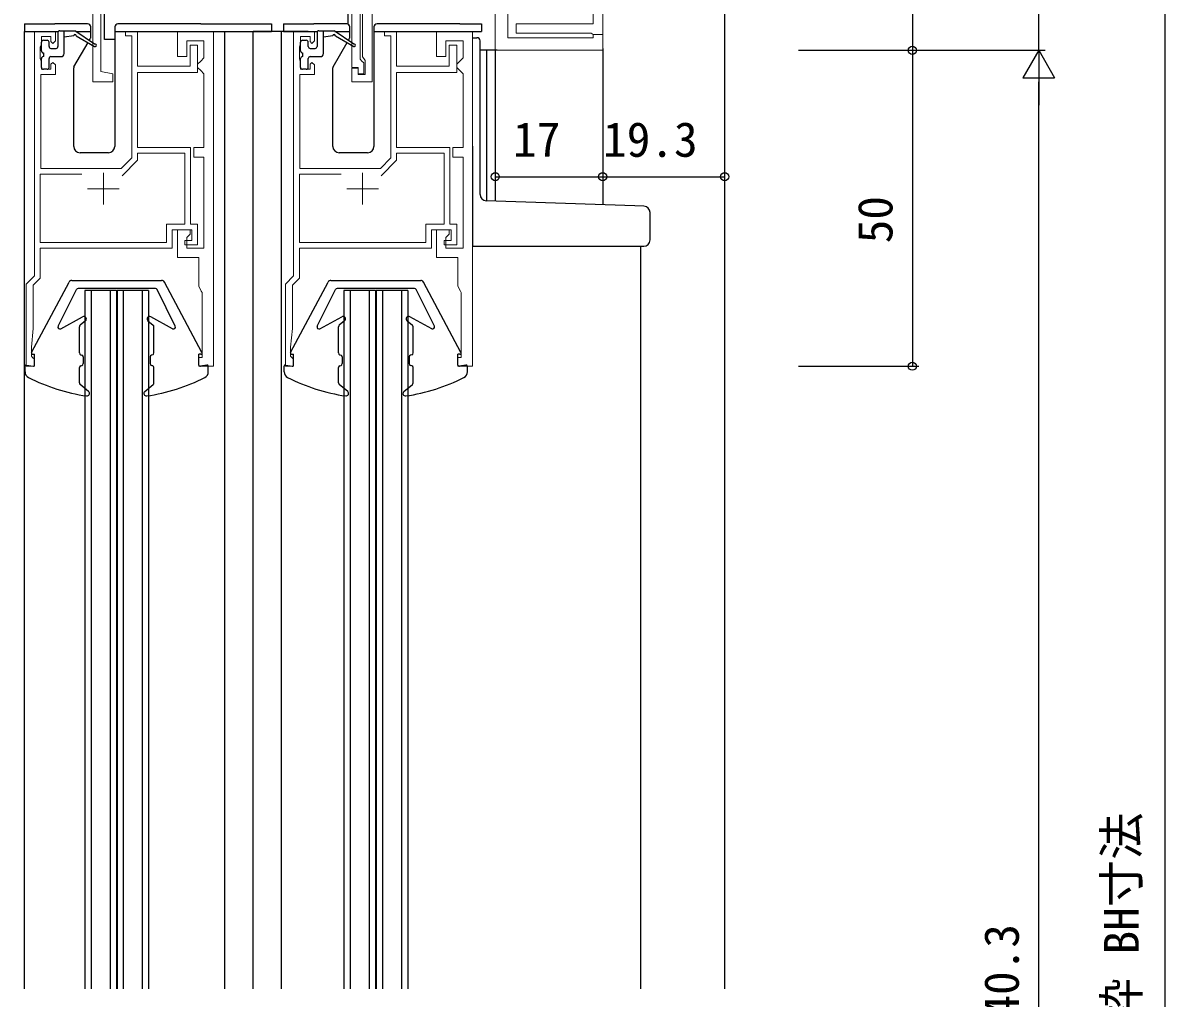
# Model space of a CAD drawing. Units: millimetres, scale not verified. Extents: x -437 to 438, y -331 to 329.
# Drawn here: x -320.2 to -139.5, y -31.3 to 123.1 of the extents above; entities that cross this region are included whole.
import ezdxf
from ezdxf.enums import TextEntityAlignment as Align

# ---------------------------------------------------------------- set-up
doc = ezdxf.new("R2010")
doc.units = ezdxf.units.MM
doc.header["$LTSCALE"] = 2
doc.layers.add('0-2_YKK_11', color=7, linetype='Continuous', lineweight=18)
for name, color, linetype in [('0-4_YKK_12', 2, 'Continuous'), ('0-5_YKK_13', 4, 'Continuous'), ('0-7_YKK_D', 6, 'Continuous')]:
    doc.layers.add(name, color=color, linetype=linetype)
doc.styles.add('ＭＳ ゴシック', font='')
doc.styles.get('ＭＳ ゴシック').set_extended_font_data('MS Gothic')

msp = doc.modelspace()

# ---------------------------------------------------------------- linework, layer by layer
at = {"layer": '0-2_YKK_11'}
for p, q in [((-307.5, 99.3), (-307.5, 94.3)), ((-266.5, 99.3), (-266.5, 94.3)), ((-310, 96.8), (-305, 96.8)), ((-269, 96.8), (-264, 96.8))]:
    msp.add_line(p, q, dxfattribs=at)
at = {"layer": '0-2_YKK_11', "color": 211}
for points in [[(-268.2, 136.5), (-269.7, 136.5), (-269.7, 137.2), (-268.2, 137.2), (-268.2, 140.299), (-272.013, 140.7), (-307.9, 140.7), (-307.9, 137.2), (-306.4, 137.2), (-306.4, 136.5), (-307.9, 136.5), (-307.9, 115.335), (-306, 115), (-306, 113.7), (-309.2, 113.7), (-309.2, 134.4), (-312.2, 134.4), (-312.2, 135.1), (-309.2, 135.1), (-309.2, 140.7), (-328.3, 140.7)], [(-266.9, 137), (-266.9, 117.3), (-266.6, 117), (-266.3, 116.7), (-266.3, 115), (-267.2, 115), (-267.2, 116), (-268.2, 116), (-268.2, 136.5)], [(-265, 134.679), (-265, 113.7), (-268.2, 113.7), (-268.2, 115.9), (-267.2, 115.9), (-267.2, 114.9), (-266.1, 114.9), (-266.1, 117.1), (-266.3, 117.383), (-266.5, 117.666), (-266.5, 135.3)], [(-243.5, 135), (-243.5, 120.7), (-230, 120.7), (-230, 121.2), (-228.5, 121.2), (-228.5, 118.7), (-245.5, 118.7), (-245.5, 133.5)], [(-228.5, 134.2), (-228.5, 121.2), (-230, 121.2), (-230.346, 121.4), (-242.2, 121.4), (-242.2, 122.9), (-230, 122.9), (-230, 134.2)]]:
    msp.add_lwpolyline(points, dxfattribs=at)
at = {"layer": '0-2_YKK_11'}
for points in [[(-318.4, 121.7), (-318.4, 83), (-319.7, 81.7), (-319.7, 68.7), (-318.4, 68.7), (-318.4, 69.8), (-318.7, 70.1), (-318.9, 70.3), (-318.9, 71.7), (-318.6, 74.7), (-318.6, 81.527), (-317.5, 82.627), (-317.5, 87.4), (-296.6, 87.4), (-296.6, 90.3), (-293.5, 90.3), (-293.5, 88.6), (-294.6, 88.6), (-294.6, 87.9), (-292.6, 87.9), (-292.6, 91.2), (-293.7, 91.2), (-293.7, 103.3), (-302.1, 103.3), (-302.1, 115.2), (-292.6, 115.2), (-292.6, 119.5), (-293.8, 119.5), (-293.8, 116.2), (-302.1, 116.2), (-302.1, 121.7), (-304, 121.7), (-304, 121), (-303, 121), (-303, 101.673), (-304.672, 100), (-317.4, 100), (-317.4, 114.9), (-315.1, 114.9), (-315.1, 116.4)], [(-315.1, 116.4), (-315.5, 116.8), (-315.8, 116.5), (-315.8, 115.7), (-317.3, 115.7), (-317.3, 116.9), (-317.4, 117.124), (-317.5, 117.347), (-317.5, 119.253), (-317.4, 119.476), (-317.3, 119.7), (-317.3, 120.9), (-315.8, 120.9), (-315.8, 120.1), (-315.5, 119.8), (-315.1, 120.2), (-315.1, 121.7), (-318.4, 121.7)], [(-277.4, 121.7), (-277.4, 83), (-278.7, 81.7), (-278.7, 68.7), (-277.4, 68.7), (-277.4, 69.8), (-277.7, 70.1), (-277.9, 70.3), (-277.9, 71.7), (-277.6, 74.7), (-277.6, 81.527), (-276.5, 82.627), (-276.5, 87.4), (-255.6, 87.4), (-255.6, 90.3), (-252.5, 90.3), (-252.5, 88.6), (-253.6, 88.6), (-253.6, 87.9), (-251.6, 87.9), (-251.6, 91.2), (-252.7, 91.2), (-252.7, 103.3), (-261.1, 103.3), (-261.1, 115.2), (-251.6, 115.2), (-251.6, 119.5), (-252.8, 119.5), (-252.8, 116.2), (-261.1, 116.2), (-261.1, 121.7), (-263, 121.7), (-263, 121), (-262, 121), (-262, 101.673), (-263.672, 100), (-276.4, 100), (-276.4, 114.9), (-274.1, 114.9), (-274.1, 116.4)], [(-274.1, 116.4), (-274.5, 116.8), (-274.8, 116.5), (-274.8, 115.7), (-276.3, 115.7), (-276.3, 116.9), (-276.4, 117.124), (-276.5, 117.347), (-276.5, 119.253), (-276.4, 119.476), (-276.3, 119.7), (-276.3, 120.9), (-274.8, 120.9), (-274.8, 120.1), (-274.5, 119.8), (-274.1, 120.2), (-274.1, 121.7), (-277.4, 121.7)], [(-310.898, 99.1), (-317.5, 99.1), (-317.5, 88.3), (-297.5, 88.3), (-297.5, 91.2), (-294.6, 91.2), (-294.6, 102.4), (-302.1, 102.4), (-302.1, 101.3), (-304.56, 98.84)], [(-269.898, 99.1), (-276.5, 99.1), (-276.5, 88.3), (-256.5, 88.3), (-256.5, 91.2), (-253.6, 91.2), (-253.6, 102.4), (-261.1, 102.4), (-261.1, 101.3), (-263.56, 98.84)]]:
    msp.add_lwpolyline(points, dxfattribs=at)
for points in [[(-290.1, 68.7), (-290.1, 121.7), (-295.8, 121.7), (-295.8, 117.7), (-294.3, 117.7), (-294.3, 120.2), (-291.6, 120.2), (-291.6, 117.5), (-292.1, 117), (-292.6, 116.5), (-292.6, 116), (-292.1, 115.5), (-291.6, 115), (-291.6, 103.3), (-293.2, 103.3), (-293.2, 101.8), (-291.6, 101.8), (-291.6, 87.4), (-294.3, 87.4), (-294.3, 89.1), (-293.8, 89.6), (-293.8, 90.3), (-295.8, 90.3), (-295.8, 85.9), (-292.4, 85.9), (-292.4, 81.4), (-292.015, 80.612), (-291.9, 80.375), (-291.9, 70.1), (-292.4, 70.1), (-292.4, 68.7)], [(-249.1, 68.7), (-249.1, 121.7), (-254.8, 121.7), (-254.8, 117.7), (-253.3, 117.7), (-253.3, 120.2), (-250.6, 120.2), (-250.6, 117.5), (-251.1, 117), (-251.6, 116.5), (-251.6, 116), (-251.1, 115.5), (-250.6, 115), (-250.6, 103.3), (-252.2, 103.3), (-252.2, 101.8), (-250.6, 101.8), (-250.6, 87.4), (-253.3, 87.4), (-253.3, 89.1), (-252.8, 89.6), (-252.8, 90.3), (-254.8, 90.3), (-254.8, 85.9), (-251.4, 85.9), (-251.4, 81.4), (-251.015, 80.612), (-250.9, 80.375), (-250.9, 70.1), (-251.4, 70.1), (-251.4, 68.7)]]:
    msp.add_lwpolyline(points, close=True, dxfattribs=at)
at = {"layer": '0-4_YKK_12'}
for p, q in [((-209.2, 134.5), (-209.2, -29.8)), ((-320, -29.8), (-320, 121.7)), ((-288.3, -29.8), (-288.3, 121.7)), ((-275.1, 121.7), (-283.8, 121.7)), ((-283.8, -29.8), (-283.8, 121.7)), ((-279.3, -29.8), (-279.3, 121.7)), ((-245.2, 118.7), (-247.9, 118.7)), ((-246.9, 118.7), (-246.9, 94.905)), ((-245.5, 118.7), (-245.5, 94.856)), ((-228.5, 119), (-228.5, 94.262)), ((-222.5, 87.7), (-222.5, -29.8)), ((-309.45, 80.7), (-309.45, -29.8)), ((-306.45, 80.7), (-306.45, -29.8)), ((-305.45, 80.7), (-305.45, -29.8)), ((-305.45, 80.7), (-305.35, 80.7)), ((-304.35, 80.7), (-304.35, -29.8)), ((-301.35, 80.7), (-301.35, -29.8)), ((-300.35, 80.7), (-300.35, -29.8)), ((-268.45, 80.7), (-268.45, -29.8)), ((-265.45, 80.7), (-265.45, -29.8)), ((-264.45, 80.7), (-264.45, -29.8)), ((-264.45, 80.7), (-264.35, 80.7)), ((-263.35, 80.7), (-263.35, -29.8)), ((-260.35, 80.7), (-260.35, -29.8)), ((-259.35, 80.7), (-259.35, -29.8))]:
    msp.add_line(p, q, dxfattribs=at)
for points in [[(-305.45, 80.7), (-310.45, 80.7), (-310.45, -29.8)], [(-300.35, 80.7), (-305.35, 80.7), (-305.35, -29.8)], [(-264.45, 80.7), (-269.45, 80.7), (-269.45, -29.8)], [(-259.35, 80.7), (-264.35, 80.7), (-264.35, -29.8)]]:
    msp.add_lwpolyline(points, dxfattribs=at)
at = {"layer": '0-5_YKK_13'}
for p, q in [((-268.75, 122.836), (-268.75, 132.404)), ((-320, 122.9), (-320, 121.7)), ((-320, 122.9), (-317.3, 122.9)), ((-320, 121.7), (-314.62, 121.7)), ((-317.3, 122.9), (-315.2, 122.9)), ((-310, 122.9), (-315.2, 122.9)), ((-314.7, 121.497), (-314.7, 119.3)), ((-314.4, 121.797), (-312.001, 121.797)), ((-313.7, 118.2), (-313.7, 121.797)), ((-308.901, 119.67), (-312.001, 121.797)), ((-311.86, 121.7), (-309.5, 121.7)), ((-309.5, 120.757), (-309.5, 122.4)), ((-305.7, 122.4), (-305.7, 103.5)), ((-305.7, 121.7), (-280.9, 121.7)), ((-292.1, 122.9), (-305.2, 122.9)), ((-292.1, 122.9), (-280.9, 122.9)), ((-280.9, 122.9), (-280.9, 121.7)), ((-279, 122.9), (-279, 121.7)), ((-279, 122.9), (-276.3, 122.9)), ((-279, 121.7), (-273.62, 121.7)), ((-276.3, 122.9), (-274.2, 122.9)), ((-269, 122.9), (-274.2, 122.9)), ((-273.7, 121.497), (-273.7, 119.3)), ((-273.4, 121.797), (-271.001, 121.797)), ((-272.7, 118.2), (-272.7, 121.797)), ((-267.901, 119.67), (-271.001, 121.797)), ((-270.86, 121.7), (-268.5, 121.7)), ((-268.5, 120.757), (-268.5, 122.4)), ((-264.7, 122.4), (-264.7, 103.5)), ((-264.7, 121.7), (-247.7, 121.7)), ((-251.1, 122.9), (-264.2, 122.9)), ((-251.1, 122.9), (-247.7, 122.9)), ((-247.7, 122.9), (-247.7, 121.7)), ((-317.3, 118.6), (-317.3, 120)), ((-317, 120.3), (-316.4, 120.3)), ((-316.1, 119.3), (-316.1, 120)), ((-312.201, 120.997), (-313.7, 120.797)), ((-312.159, 116.07), (-309.936, 119.921)), ((-311.801, 120.997), (-308.901, 119.324)), ((-309.746, 120.25), (-309.54, 120.607)), ((-276.3, 118.6), (-276.3, 120)), ((-276, 120.3), (-275.4, 120.3)), ((-275.1, 119.3), (-275.1, 120)), ((-271.201, 120.997), (-272.7, 120.797)), ((-271.159, 116.07), (-268.936, 119.921)), ((-270.801, 120.997), (-267.901, 119.324)), ((-268.746, 120.25), (-268.54, 120.607)), ((-249.098, 120.7), (-248.4, 120.7)), ((-247.9, 95.905), (-247.9, 120.2)), ((-317, 118.3), (-317, 117.7)), ((-315.8, 119), (-315, 119)), ((-315.8, 117.7), (-314.2, 117.7)), ((-276, 118.3), (-276, 117.7)), ((-274.8, 119), (-274, 119)), ((-274.8, 117.7), (-273.2, 117.7)), ((-317.3, 116), (-317.3, 117.4)), ((-316.4, 115.7), (-317, 115.7)), ((-316.1, 116), (-316.1, 117.4)), ((-312.2, 103.5), (-312.2, 115.92)), ((-276.3, 116), (-276.3, 117.4)), ((-275.4, 115.7), (-276, 115.7)), ((-275.1, 116), (-275.1, 117.4)), ((-271.2, 103.5), (-271.2, 115.92)), ((-249.1, 103.527), (-249.1, 88.7)), ((-306.7, 102.5), (-311.2, 102.5)), ((-265.7, 102.5), (-270.2, 102.5)), ((-223.412, 94.084), (-246.935, 94.906)), ((-221.965, 94.034), (-223.412, 94.084)), ((-221, 88.7), (-221, 93.034)), ((-249.1, 88.7), (-249.1, 87.7)), ((-249.1, 87.7), (-223.447, 87.7)), ((-223.447, 87.7), (-222, 87.7)), ((-318.876, 70.894), (-312.941, 82.035)), ((-312.499, 82.3), (-298.3, 82.3)), ((-291.923, 70.894), (-297.859, 82.035)), ((-277.876, 70.894), (-271.941, 82.035)), ((-271.499, 82.3), (-257.3, 82.3)), ((-250.923, 70.894), (-256.859, 82.035)), ((-314.668, 75.034), (-311.782, 80.834)), ((-299.285, 81), (-311.514, 81)), ((-296.131, 75.034), (-299.017, 80.834)), ((-273.668, 75.034), (-270.782, 80.834)), ((-258.285, 81), (-270.514, 81)), ((-255.131, 75.034), (-258.017, 80.834)), ((-314.255, 74.637), (-310.793, 76.55)), ((-296.545, 74.637), (-300.006, 76.55)), ((-273.255, 74.637), (-269.793, 76.55)), ((-255.545, 74.637), (-259.006, 76.55)), ((-311.3, 70.816), (-311.3, 74.951)), ((-310.343, 75.894), (-311.192, 75.18)), ((-300.457, 75.894), (-299.607, 75.18)), ((-299.5, 70.816), (-299.5, 74.951)), ((-270.3, 70.816), (-270.3, 74.951)), ((-269.343, 75.894), (-270.192, 75.18)), ((-259.457, 75.894), (-258.607, 75.18)), ((-258.5, 70.816), (-258.5, 74.951)), ((-318.7, 70.6), (-318.4, 70.6)), ((-318.4, 68.9), (-318.4, 70.6)), ((-311.095, 70.532), (-310.905, 70.468)), ((-299.705, 70.532), (-299.894, 70.468)), ((-292.1, 70.6), (-292.4, 70.6)), ((-292.4, 68.9), (-292.4, 70.6)), ((-277.7, 70.6), (-277.4, 70.6)), ((-277.4, 68.9), (-277.4, 70.6)), ((-270.095, 70.532), (-269.905, 70.468)), ((-258.705, 70.532), (-258.894, 70.468)), ((-251.1, 70.6), (-251.4, 70.6)), ((-251.4, 68.9), (-251.4, 70.6)), ((-319.9, 67.808), (-319.9, 68.7)), ((-319.663, 68.897), (-318.637, 68.703)), ((-311.095, 68.768), (-310.905, 68.832)), ((-310.7, 70.184), (-310.7, 69.116)), ((-300.1, 70.184), (-300.1, 69.116)), ((-299.705, 68.768), (-299.894, 68.832)), ((-291.137, 68.897), (-292.163, 68.703)), ((-290.9, 67.808), (-290.9, 68.7)), ((-278.9, 67.808), (-278.9, 68.7)), ((-278.663, 68.897), (-277.637, 68.703)), ((-270.095, 68.768), (-269.905, 68.832)), ((-269.7, 70.184), (-269.7, 69.116)), ((-259.1, 70.184), (-259.1, 69.116)), ((-258.705, 68.768), (-258.894, 68.832)), ((-250.137, 68.897), (-251.163, 68.703)), ((-249.9, 67.808), (-249.9, 68.7)), ((-311.3, 66.069), (-311.3, 68.484)), ((-299.5, 66.069), (-299.5, 68.484)), ((-270.3, 66.069), (-270.3, 68.484)), ((-258.5, 66.069), (-258.5, 68.484)), ((-309.843, 64.706), (-311.192, 65.839)), ((-300.957, 64.706), (-299.607, 65.839)), ((-268.843, 64.706), (-270.192, 65.839)), ((-259.957, 64.706), (-258.607, 65.839))]:
    msp.add_line(p, q, dxfattribs=at)
msp.add_lwpolyline([(-305.696, 120.404), (-307.35, 120.404), (-307.35, 132.404)], dxfattribs=at)
for centre, radius, start, end in [((-314.4, 121.497), 0.3, 90, 180), ((-312.001, 120.997), 0.2, 0, 180), ((-310, 122.4), 0.5, 0, 90), ((-305.2, 122.4), 0.5, 90, 180), ((-273.4, 121.497), 0.3, 90, 180), ((-271.001, 120.997), 0.2, 0, 180), ((-269, 122.4), 0.5, 0, 90), ((-264.2, 122.4), 0.5, 90, 180), ((-317, 120), 0.3, 90, 180), ((-316.4, 120), 0.3, 0, 90), ((-315.8, 119.3), 0.3, 180, 270), ((-315, 119.3), 0.3, 270, 0), ((-309.8, 120.757), 0.3, 330, 0), ((-308.801, 119.497), 0.2, 240.01406, 120.01406), ((-276, 120), 0.3, 90, 180), ((-275.4, 120), 0.3, 0, 90), ((-274.8, 119.3), 0.3, 180, 270), ((-274, 119.3), 0.3, 270, 0), ((-268.8, 120.757), 0.3, 330, 0), ((-267.801, 119.497), 0.2, 240.01406, 120.01406), ((-248.4, 120.2), 0.5, 0, 90), ((-317, 118.6), 0.3, 180, 270), ((-317, 117.4), 0.3, 90, 180), ((-315.8, 117.4), 0.3, 90, 180), ((-314.2, 118.2), 0.5, 270, 0), ((-276, 118.6), 0.3, 180, 270), ((-276, 117.4), 0.3, 90, 180), ((-274.8, 117.4), 0.3, 90, 180), ((-273.2, 118.2), 0.5, 270, 0), ((-317, 116), 0.3, 180, 270), ((-316.4, 116), 0.3, 270, 0), ((-311.9, 115.92), 0.3, 150, 180), ((-276, 116), 0.3, 180, 270), ((-275.4, 116), 0.3, 270, 0), ((-270.9, 115.92), 0.3, 150, 180), ((-311.2, 103.5), 1, 180, 270), ((-306.7, 103.5), 1, 270, 0), ((-270.2, 103.5), 1, 180, 270), ((-265.7, 103.5), 1, 270, 0), ((-246.9, 95.905), 1, 180, 268), ((-222, 93.034), 1, 0, 88), ((-222, 88.7), 1, 270, 0), ((-312.499, 81.8), 0.5, 90, 151.95359), ((-298.3, 81.8), 0.5, 28.04641, 90), ((-271.499, 81.8), 0.5, 90, 151.95359), ((-257.3, 81.8), 0.5, 28.04641, 90), ((-311.514, 80.7), 0.3, 90, 153.54735), ((-299.285, 80.7), 0.3, 26.45265, 90), ((-270.514, 80.7), 0.3, 90, 153.54735), ((-258.285, 80.7), 0.3, 26.45265, 90), ((-310.6, 76.2), 0.4, 310, 118.92344), ((-300.2, 76.2), 0.4, 61.07656, 230), ((-269.6, 76.2), 0.4, 310, 118.92344), ((-259.2, 76.2), 0.4, 61.07656, 230), ((-314.4, 74.9), 0.3, 153.54735, 298.92344), ((-311, 74.951), 0.3, 130, 180), ((-299.8, 74.951), 0.3, 0, 50), ((-296.4, 74.9), 0.3, 241.07656, 26.45265), ((-273.4, 74.9), 0.3, 153.54735, 298.92344), ((-270, 74.951), 0.3, 130, 180), ((-258.8, 74.951), 0.3, 0, 50), ((-255.4, 74.9), 0.3, 241.07656, 26.45265), ((-318.7, 70.8), 0.2, 151.95359, 270), ((-311, 70.816), 0.3, 180, 251.56429), ((-299.8, 70.816), 0.3, 288.43571, 360), ((-292.1, 70.8), 0.2, 270, 28.04641), ((-277.7, 70.8), 0.2, 151.95359, 270), ((-270, 70.816), 0.3, 180, 251.56429), ((-258.8, 70.816), 0.3, 288.43571, 360), ((-251.1, 70.8), 0.2, 270, 28.04641), ((-319.7, 68.7), 0.2, 79.34149, 180), ((-318.6, 68.9), 0.2, 259.34149, 0), ((-311, 68.484), 0.3, 108.43571, 180), ((-311, 70.184), 0.3, 0, 71.56429), ((-311, 69.116), 0.3, 288.43571, 0), ((-299.8, 70.184), 0.3, 108.43571, 180), ((-299.8, 69.116), 0.3, 180, 251.56429), ((-299.8, 68.484), 0.3, 360, 71.56429), ((-292.2, 68.9), 0.2, 180, 280.65851), ((-291.1, 68.7), 0.2, 360, 100.65851), ((-278.7, 68.7), 0.2, 79.34149, 180), ((-277.6, 68.9), 0.2, 259.34149, 0), ((-270, 68.484), 0.3, 108.43571, 180), ((-270, 70.184), 0.3, 0, 71.56429), ((-270, 69.116), 0.3, 288.43571, 0), ((-258.8, 70.184), 0.3, 108.43571, 180), ((-258.8, 69.116), 0.3, 180, 251.56429), ((-258.8, 68.484), 0.3, 360, 71.56429), ((-251.2, 68.9), 0.2, 180, 280.65851), ((-250.1, 68.7), 0.2, 360, 100.65851), ((-318.9, 67.808), 1, 180, 243.18019), ((-305.815, 93.688), 30, 243.18019, 261.67764), ((-304.984, 93.688), 30, 278.32236, 296.81981), ((-291.9, 67.808), 1, 296.81981, 0), ((-277.9, 67.808), 1, 180, 243.18019), ((-264.815, 93.688), 30, 243.18019, 261.67764), ((-263.984, 93.688), 30, 278.32236, 296.81981), ((-250.9, 67.808), 1, 296.81981, 0), ((-311, 66.069), 0.3, 180, 230), ((-299.8, 66.069), 0.3, 310, 0), ((-270, 66.069), 0.3, 180, 230), ((-258.8, 66.069), 0.3, 310, 0), ((-310.1, 64.4), 0.4, 261.67764, 50), ((-300.7, 64.4), 0.4, 130, 278.32236), ((-269.1, 64.4), 0.4, 261.67764, 50), ((-259.7, 64.4), 0.4, 130, 278.32236)]:
    msp.add_arc(centre, radius, start, end, dxfattribs=at)
at = {"layer": '0-7_YKK_D'}
for p, q in [((-159.5, 118.7), (-159.5, 155.4)), ((-139.5, -179.903), (-139.5, 150.4)), ((-179.5, 134.2), (-179.5, 118.7)), ((-197.502, 118.7), (-178.5, 118.7)), ((-197.502, 118.7), (-178.5, 118.7)), ((-197.502, 118.7), (-158.5, 118.7)), ((-197.502, 118.7), (-158.5, 118.7)), ((-179.5, 118.7), (-179.5, 68.7)), ((-159.5, 118.7), (-162, 114.37)), ((-159.5, 118.7), (-157, 114.37)), ((-159.5, 118.7), (-159.5, 110.04)), ((-245.5, 116.7), (-245.5, 97.7)), ((-228.5, 116.7), (-228.5, 97.7)), ((-228.5, 116.7), (-228.5, 97.7)), ((-209.2, 116.7), (-209.2, 97.7)), ((-162, 114.37), (-157, 114.37)), ((-159.5, -176.3), (-159.5, 113.7)), ((-245.5, 98.7), (-228.5, 98.7)), ((-228.5, 98.7), (-209.2, 98.7)), ((-197.502, 68.7), (-178.5, 68.7))]:
    msp.add_line(p, q, dxfattribs=at)
for centre in [(-179.5, 118.7), (-179.5, 118.7), (-245.5, 98.7), (-228.5, 98.7), (-228.5, 98.7), (-209.2, 98.7), (-179.5, 68.7)]:
    msp.add_circle(centre, 0.637, dxfattribs=at)

# ---------------------------------------------------------------- texts
at = {"layer": '0-7_YKK_D', "style": 'ＭＳ ゴシック'}
for s, p in [('17', (-242.689, 100.2)), ('19.3', (-228.438, 100.2))]:
    msp.add_text(s, height=5.499, dxfattribs=at).set_placement(p, align=Align.BOTTOM_LEFT)
for s, p in [('50', (-181, 88.16)), ('既設枠 BH寸法', (-142.022, -50.632)), ('BHn＝BH－40.3', (-161, -68.246))]:
    msp.add_text(s, height=5.499, rotation=90, dxfattribs=at).set_placement(p, align=Align.BOTTOM_LEFT)

doc.saveas('drawing.dxf')
